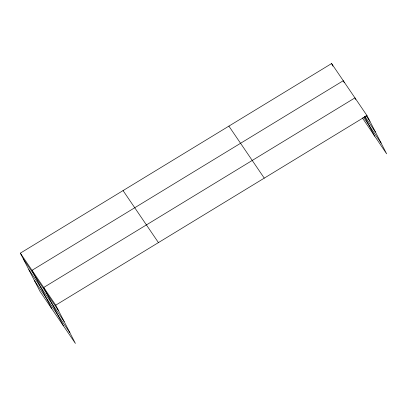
<?xml version="1.0" encoding="UTF-8"?>
<svg xmlns="http://www.w3.org/2000/svg" width="407" height="407" viewBox="0 0 407 407"><rect width="100%" height="100%" fill="white"/><g stroke="black" fill="none" stroke-linecap="round" stroke-linejoin="round"><path stroke-width="0.61" d="M20.35 253.149L55.728 305.164L75.402 343.447L40.023 291.432L20.35 253.149L331.598 63.553L366.977 115.568L386.65 153.851L362.367 117.872M55.728 305.164L366.977 115.568M366.041 115.598L369.932 121.322M364.835 116.453L375.447 132.056M363.797 117.628L381.135 143.111M228.887 126.124L264.265 178.134M123.062 190.583L158.44 242.597M23.306 258.903L58.684 310.917M28.826 269.638L64.204 321.652M34.509 280.698L69.887 332.712M355.754 99.45L354.945 97.884L43.702 287.479L63.375 325.763M364.555 116.58L374.623 136.167M344.347 82.809L343.274 80.718L32.026 270.314L51.699 308.598M331.598 63.553L332.941 66.168"/></g></svg>
